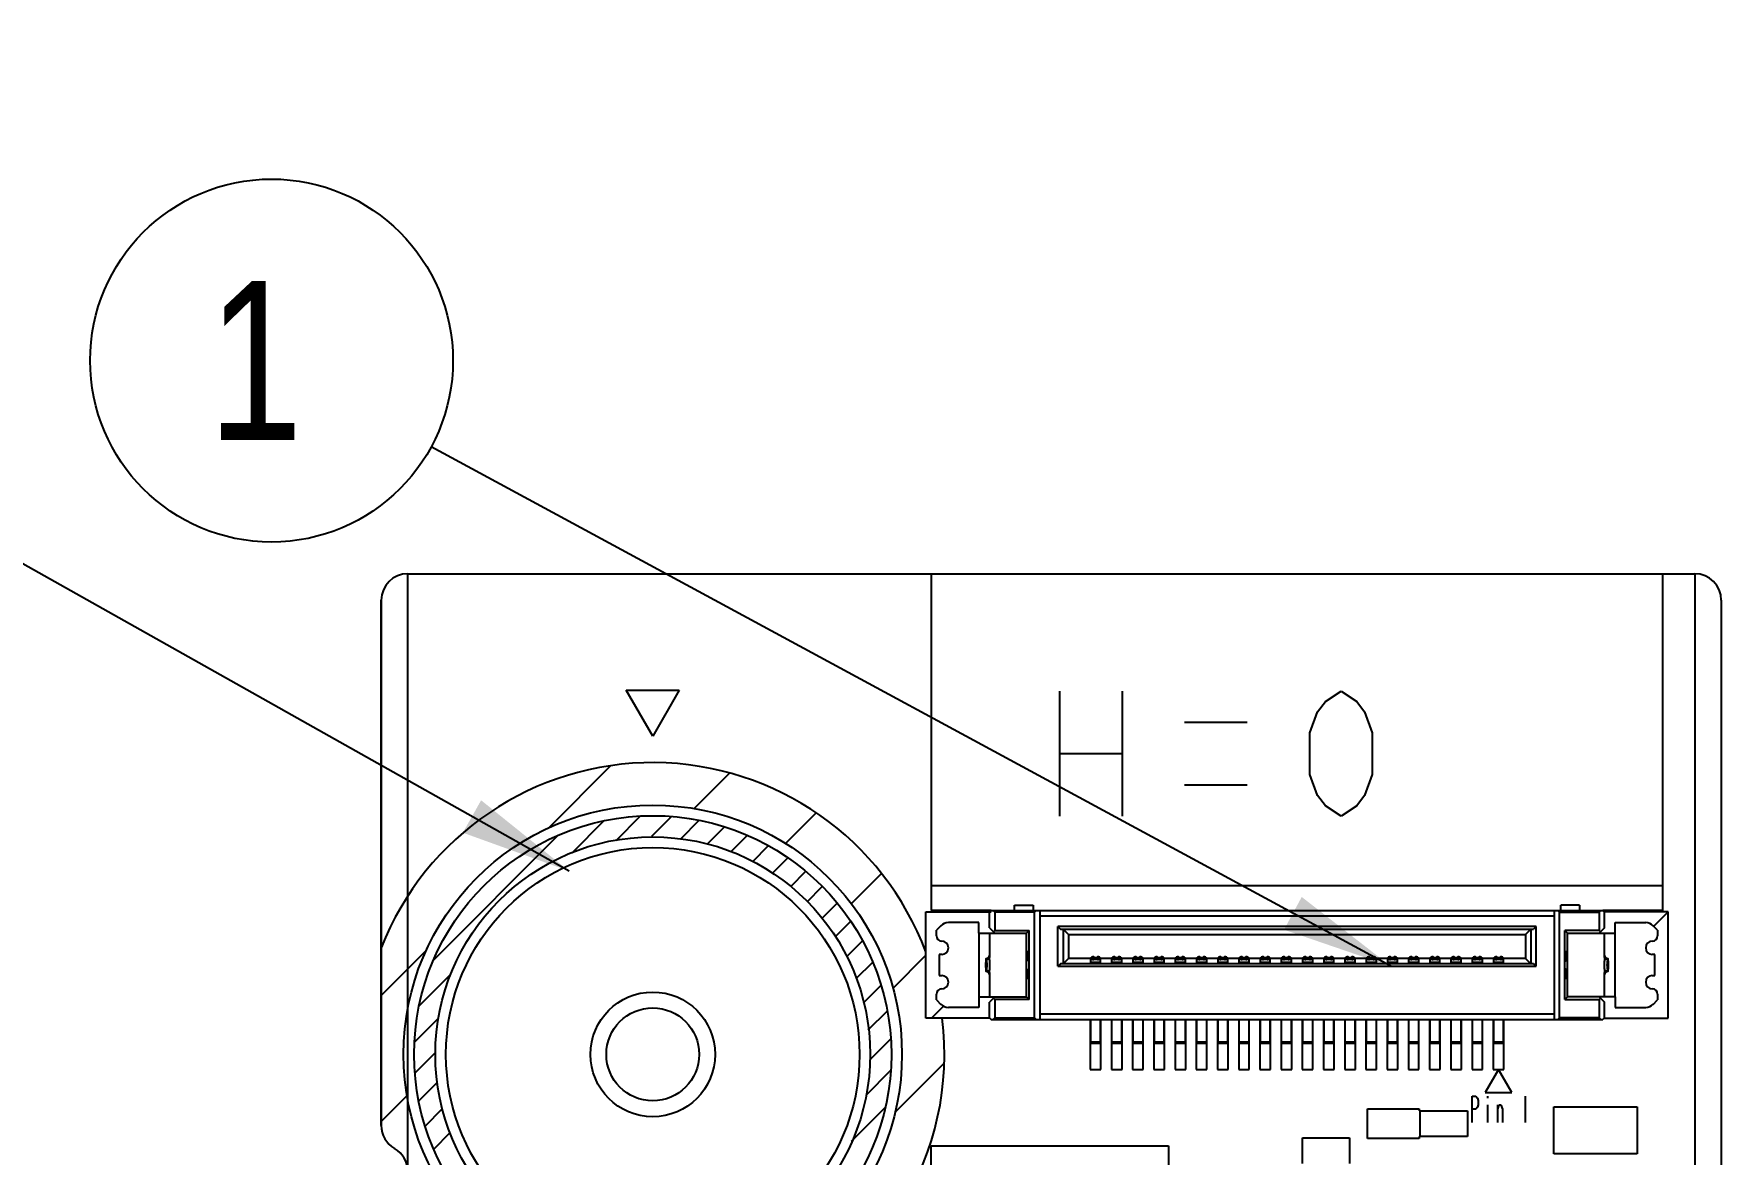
# Model space of a CAD drawing. Header units: millimetres. Extents: x 0 to 841, y 0 to 594.
# Drawn here: x 289.22 to 321.05, y 454.76 to 475.88 of the extents above; entities that cross this region are included whole.
import ezdxf

# ---------------------------------------------------------------- set-up
doc = ezdxf.new("R2010")
doc.units = ezdxf.units.MM
doc.header["$LTSCALE"] = 46.255
doc.layers.get('0').update_dxf_attribs({"linetype": 'CONTINUOUS'})
doc.layers.add('ASSEM_MEM', color=7, linetype='CONTINUOUS')
doc.layers.add('DETAIL', color=7, linetype='CONTINUOUS')
doc.styles.get("Standard").update_dxf_attribs({"font": 'txt', "width": 0.8})
doc.dimstyles.get("Standard").update_dxf_attribs({"dimtxt": 3, "dimasz": 2.1, "dimexe": 2, "dimexo": 1, "dimtad": 1, "dimzin": 0, "dimdsep": 46, "dimtxsty": 'STANDARD', "dimblk": '_FILLED', "dimblk1": '_FILLED', "dimblk2": '_FILLED', "dimcen": 0.09, "dimazin": 0, "dimtol": 1, "dimtp": 0.01, "dimtm": 0.01, "dimtfac": 1, "dimtofl": 0, "dimtmove": 0, "dimatfit": 3, "dimldrblk": '_FILLED', "dimfxl": 1, "dimtolj": 1, "dimtzin": 0, "dimarcsym": 0})

# ---------------------------------------------------------------- blocks, each defined once
blk = doc.blocks.new('_FILLED')
at = {"color": 0, "linetype": 'BYBLOCK'}
blk.add_solid([(0, 0), (-1, 0.167), (-1, -0.167)], dxfattribs=at)
blk = doc.blocks.new('BALLOON_BL22', base_point=(293.708, 469.721))
at = {"layer": 'DETAIL', "color": 2, "linetype": 'CONTINUOUS'}
blk.add_circle((293.708, 469.721), 3.421, dxfattribs=at)
at = {"layer": 'DETAIL', "color": 2, "linetype": 'CONTINUOUS', "insert": (292.508, 471.221), "char_height": 3, "width": 2.4, "attachment_point": 1, "line_spacing_factor": 0.9}
blk.add_mtext('1', dxfattribs=at)

msp = doc.modelspace()

# ---------------------------------------------------------------- linework, layer by layer
at = {"layer": 'ASSEM_MEM', "color": 4, "linetype": 'CONTINUOUS'}
for p, q in [((296.277, 453.658), (296.277, 465.702)), ((306.147, 465.702), (306.147, 459.352)), ((306.147, 465.702), (319.947, 465.702)), ((319.947, 459.352), (319.947, 465.702)), ((320.547, 465.702), (320.547, 452.802)), ((295.777, 465.202), (295.777, 455.302)), ((321.047, 465.202), (321.047, 430.495)), ((300.897, 462.642), (300.397, 463.508)), ((300.397, 463.508), (301.397, 463.508)), ((301.397, 463.508), (300.897, 462.642)), ((306.147, 459.827), (319.947, 459.827)), ((306.047, 457.327), (306.047, 459.327)), ((306.047, 459.327), (307.277, 459.327)), ((307.277, 459.352), (306.147, 459.352)), ((319.947, 459.352), (318.817, 459.352)), ((320.047, 459.327), (318.842, 459.327)), ((320.047, 457.327), (320.047, 459.327)), ((307.252, 457.327), (306.047, 457.327)), ((318.842, 457.327), (320.047, 457.327)), ((309.147, 457.302), (309.147, 456.357)), ((309.347, 456.357), (309.347, 457.302)), ((309.547, 457.302), (309.547, 456.357)), ((309.747, 456.357), (309.747, 457.302)), ((309.947, 457.302), (309.947, 456.357)), ((310.147, 456.357), (310.147, 457.302)), ((310.347, 457.302), (310.347, 456.357)), ((310.547, 456.357), (310.547, 457.302)), ((310.747, 457.302), (310.747, 456.357)), ((310.947, 456.357), (310.947, 457.302)), ((311.147, 457.302), (311.147, 456.357)), ((311.347, 456.357), (311.347, 457.302)), ((311.547, 457.302), (311.547, 456.357)), ((311.747, 456.357), (311.747, 457.302)), ((311.947, 457.302), (311.947, 456.357)), ((312.147, 456.357), (312.147, 457.302)), ((312.347, 457.302), (312.347, 456.357)), ((312.547, 456.357), (312.547, 457.302)), ((312.747, 457.302), (312.747, 456.357)), ((312.947, 456.357), (312.947, 457.302)), ((313.147, 457.302), (313.147, 456.357)), ((313.347, 456.357), (313.347, 457.302)), ((313.547, 457.302), (313.547, 456.357)), ((313.747, 456.357), (313.747, 457.302)), ((313.947, 457.302), (313.947, 456.357)), ((314.147, 456.357), (314.147, 457.302)), ((314.347, 457.302), (314.347, 456.357)), ((314.547, 456.357), (314.547, 457.302)), ((314.747, 457.302), (314.747, 456.357)), ((314.947, 456.357), (314.947, 457.302)), ((315.147, 457.302), (315.147, 456.357)), ((315.347, 456.357), (315.347, 457.302)), ((315.547, 457.302), (315.547, 456.357)), ((315.747, 456.357), (315.747, 457.302)), ((315.947, 457.302), (315.947, 456.357)), ((316.147, 456.357), (316.147, 457.302)), ((316.347, 457.302), (316.347, 456.357)), ((316.547, 456.357), (316.547, 457.302)), ((316.747, 457.302), (316.747, 456.357)), ((316.947, 456.357), (316.947, 457.302)), ((309.147, 456.357), (309.347, 456.357)), ((309.547, 456.357), (309.747, 456.357)), ((309.947, 456.357), (310.147, 456.357)), ((310.347, 456.357), (310.547, 456.357)), ((310.747, 456.357), (310.947, 456.357)), ((311.147, 456.357), (311.347, 456.357)), ((311.547, 456.357), (311.747, 456.357)), ((311.947, 456.357), (312.147, 456.357)), ((312.347, 456.357), (312.547, 456.357)), ((312.747, 456.357), (312.947, 456.357)), ((313.147, 456.357), (313.347, 456.357)), ((313.547, 456.357), (313.747, 456.357)), ((313.947, 456.357), (314.147, 456.357)), ((314.347, 456.357), (314.547, 456.357)), ((314.747, 456.357), (314.947, 456.357)), ((315.147, 456.357), (315.347, 456.357)), ((315.547, 456.357), (315.747, 456.357)), ((315.947, 456.357), (316.147, 456.357)), ((316.347, 456.357), (316.547, 456.357)), ((316.847, 456.357), (316.597, 455.924)), ((316.747, 456.357), (316.947, 456.357)), ((317.097, 455.924), (316.847, 456.357)), ((316.597, 455.924), (317.097, 455.924))]:
    msp.add_line(p, q, dxfattribs=at)
at = {"layer": 'ASSEM_MEM', "color": 7, "linetype": 'CONTINUOUS'}
for p, q in [((296.277, 465.702), (306.147, 465.702)), ((319.947, 465.702), (320.547, 465.702)), ((295.777, 455.301), (295.777, 465.202)), ((321.047, 465.202), (321.047, 453.47)), ((307.277, 459.352), (307.247, 459.322)), ((307.247, 459.027), (307.247, 459.322)), ((307.277, 459.352), (318.817, 459.352)), ((307.347, 459.322), (307.317, 459.352)), ((307.347, 459.322), (307.347, 458.977)), ((308.097, 459.322), (307.347, 459.322)), ((307.722, 459.352), (307.722, 459.452)), ((307.722, 459.452), (308.072, 459.452)), ((308.072, 459.452), (308.072, 459.352)), ((308.127, 459.352), (308.097, 459.322)), ((308.097, 457.332), (308.097, 459.322)), ((308.197, 459.352), (308.197, 457.302)), ((308.197, 459.252), (317.897, 459.252)), ((317.897, 459.352), (317.897, 457.302)), ((317.967, 459.352), (317.997, 459.322)), ((317.997, 457.332), (317.997, 459.322)), ((317.997, 459.322), (318.747, 459.322)), ((318.022, 459.352), (318.022, 459.452)), ((318.372, 459.452), (318.022, 459.452)), ((318.372, 459.452), (318.372, 459.352)), ((318.747, 459.322), (318.777, 459.352)), ((318.747, 459.322), (318.747, 458.977)), ((318.817, 459.352), (318.847, 459.322)), ((318.847, 459.027), (318.847, 459.322)), ((306.331, 459.068), (306.247, 458.985)), ((306.247, 458.877), (306.247, 458.985)), ((307.047, 459.127), (306.472, 459.127)), ((307.047, 458.927), (307.047, 459.127)), ((307.047, 458.927), (307.947, 458.927)), ((307.247, 459.027), (307.347, 458.927)), ((307.247, 458.927), (307.247, 458.482)), ((307.347, 458.977), (307.322, 458.952)), ((307.347, 458.977), (307.997, 458.977)), ((307.997, 458.977), (307.947, 458.927)), ((307.947, 457.727), (307.947, 458.927)), ((307.997, 457.677), (307.997, 458.977)), ((308.537, 458.302), (308.537, 459.052)), ((308.537, 459.052), (308.587, 459.002)), ((317.557, 459.052), (308.537, 459.052)), ((308.587, 459.002), (317.507, 459.002)), ((308.637, 459.002), (308.637, 458.352)), ((308.737, 458.902), (308.637, 459.002)), ((308.737, 458.902), (308.737, 458.452)), ((308.737, 458.902), (317.357, 458.902)), ((317.357, 458.902), (317.457, 459.002)), ((317.357, 458.902), (317.357, 458.452)), ((317.457, 459.002), (317.457, 458.352)), ((317.557, 459.052), (317.507, 459.002)), ((317.557, 458.302), (317.557, 459.052)), ((318.097, 457.677), (318.097, 458.977)), ((318.097, 458.977), (318.147, 458.927)), ((318.747, 458.977), (318.097, 458.977)), ((318.147, 457.727), (318.147, 458.927)), ((318.147, 458.927), (319.047, 458.927)), ((318.847, 459.027), (318.747, 458.927)), ((318.747, 458.977), (318.772, 458.952)), ((318.847, 458.482), (318.847, 458.927)), ((319.047, 458.927), (319.047, 459.127)), ((319.047, 459.127), (319.622, 459.127)), ((319.847, 458.985), (319.764, 459.068)), ((319.847, 458.985), (319.847, 458.877)), ((306.297, 458.527), (306.297, 458.127)), ((306.347, 458.527), (306.297, 458.527)), ((307.187, 458.202), (307.187, 458.452)), ((307.997, 458.577), (307.947, 458.577)), ((307.957, 458.421), (307.957, 458.577)), ((308.587, 458.352), (308.537, 458.302)), ((308.537, 458.302), (317.557, 458.302)), ((317.507, 458.352), (308.587, 458.352)), ((308.737, 458.452), (308.637, 458.352)), ((309.157, 458.452), (308.737, 458.452)), ((309.157, 458.352), (309.157, 458.462)), ((309.193, 458.429), (309.157, 458.429)), ((309.193, 458.429), (309.193, 458.482)), ((309.212, 458.482), (309.193, 458.482)), ((309.212, 458.482), (309.212, 458.429)), ((309.232, 458.462), (309.212, 458.482)), ((309.282, 458.429), (309.212, 458.429)), ((309.232, 458.429), (309.232, 458.462)), ((309.262, 458.462), (309.232, 458.462)), ((309.282, 458.482), (309.262, 458.462)), ((309.262, 458.462), (309.262, 458.429)), ((309.282, 458.429), (309.282, 458.482)), ((309.301, 458.482), (309.282, 458.482)), ((309.301, 458.482), (309.301, 458.429)), ((309.337, 458.429), (309.301, 458.429)), ((309.337, 458.462), (309.337, 458.352)), ((309.557, 458.452), (309.337, 458.452)), ((309.557, 458.352), (309.557, 458.462)), ((309.593, 458.429), (309.557, 458.429)), ((309.593, 458.429), (309.593, 458.482)), ((309.612, 458.482), (309.593, 458.482)), ((309.612, 458.482), (309.612, 458.429)), ((309.632, 458.462), (309.612, 458.482)), ((309.682, 458.429), (309.612, 458.429)), ((309.632, 458.429), (309.632, 458.462)), ((309.662, 458.462), (309.632, 458.462)), ((309.682, 458.482), (309.662, 458.462)), ((309.662, 458.462), (309.662, 458.429)), ((309.682, 458.429), (309.682, 458.482)), ((309.701, 458.482), (309.682, 458.482)), ((309.701, 458.482), (309.701, 458.429)), ((309.737, 458.429), (309.701, 458.429)), ((309.737, 458.462), (309.737, 458.352)), ((309.957, 458.452), (309.737, 458.452)), ((309.957, 458.352), (309.957, 458.462)), ((309.993, 458.429), (309.957, 458.429)), ((309.993, 458.429), (309.993, 458.482)), ((310.012, 458.482), (309.993, 458.482)), ((310.012, 458.482), (310.012, 458.429)), ((310.032, 458.462), (310.012, 458.482)), ((310.082, 458.429), (310.012, 458.429)), ((310.032, 458.429), (310.032, 458.462)), ((310.062, 458.462), (310.032, 458.462)), ((310.082, 458.482), (310.062, 458.462)), ((310.062, 458.462), (310.062, 458.429)), ((310.082, 458.429), (310.082, 458.482)), ((310.101, 458.482), (310.082, 458.482)), ((310.101, 458.482), (310.101, 458.429)), ((310.137, 458.429), (310.101, 458.429)), ((310.137, 458.462), (310.137, 458.352)), ((310.357, 458.452), (310.137, 458.452)), ((310.357, 458.352), (310.357, 458.462)), ((310.393, 458.429), (310.357, 458.429)), ((310.393, 458.429), (310.393, 458.482)), ((310.412, 458.482), (310.393, 458.482)), ((310.412, 458.482), (310.412, 458.429)), ((310.432, 458.462), (310.412, 458.482)), ((310.482, 458.429), (310.412, 458.429)), ((310.432, 458.429), (310.432, 458.462)), ((310.462, 458.462), (310.432, 458.462)), ((310.482, 458.482), (310.462, 458.462)), ((310.462, 458.462), (310.462, 458.429)), ((310.482, 458.429), (310.482, 458.482)), ((310.501, 458.482), (310.482, 458.482)), ((310.501, 458.482), (310.501, 458.429)), ((310.537, 458.429), (310.501, 458.429)), ((310.537, 458.462), (310.537, 458.352)), ((310.757, 458.452), (310.537, 458.452)), ((310.757, 458.352), (310.757, 458.462)), ((310.793, 458.429), (310.757, 458.429)), ((310.793, 458.429), (310.793, 458.482)), ((310.812, 458.482), (310.793, 458.482)), ((310.812, 458.482), (310.812, 458.429)), ((310.832, 458.462), (310.812, 458.482)), ((310.882, 458.429), (310.812, 458.429)), ((310.832, 458.429), (310.832, 458.462)), ((310.862, 458.462), (310.832, 458.462)), ((310.882, 458.482), (310.862, 458.462)), ((310.862, 458.462), (310.862, 458.429)), ((310.882, 458.429), (310.882, 458.482)), ((310.901, 458.482), (310.882, 458.482)), ((310.901, 458.482), (310.901, 458.429)), ((310.937, 458.429), (310.901, 458.429)), ((310.937, 458.462), (310.937, 458.352)), ((311.157, 458.452), (310.937, 458.452)), ((311.157, 458.352), (311.157, 458.462)), ((311.193, 458.429), (311.157, 458.429)), ((311.193, 458.429), (311.193, 458.482)), ((311.212, 458.482), (311.193, 458.482)), ((311.212, 458.482), (311.212, 458.429)), ((311.232, 458.462), (311.212, 458.482)), ((311.282, 458.429), (311.212, 458.429)), ((311.232, 458.429), (311.232, 458.462)), ((311.262, 458.462), (311.232, 458.462)), ((311.282, 458.482), (311.262, 458.462)), ((311.262, 458.462), (311.262, 458.429)), ((311.282, 458.429), (311.282, 458.482)), ((311.301, 458.482), (311.282, 458.482)), ((311.301, 458.482), (311.301, 458.429)), ((311.337, 458.429), (311.301, 458.429)), ((311.337, 458.462), (311.337, 458.352)), ((311.557, 458.452), (311.337, 458.452)), ((311.557, 458.352), (311.557, 458.462)), ((311.593, 458.429), (311.557, 458.429)), ((311.593, 458.429), (311.593, 458.482)), ((311.612, 458.482), (311.593, 458.482)), ((311.612, 458.482), (311.612, 458.429)), ((311.632, 458.462), (311.612, 458.482)), ((311.682, 458.429), (311.612, 458.429)), ((311.632, 458.429), (311.632, 458.462)), ((311.662, 458.462), (311.632, 458.462)), ((311.682, 458.482), (311.662, 458.462)), ((311.662, 458.462), (311.662, 458.429)), ((311.682, 458.429), (311.682, 458.482)), ((311.701, 458.482), (311.682, 458.482)), ((311.701, 458.482), (311.701, 458.429)), ((311.737, 458.429), (311.701, 458.429)), ((311.737, 458.462), (311.737, 458.352)), ((311.957, 458.452), (311.737, 458.452)), ((311.957, 458.352), (311.957, 458.462)), ((311.993, 458.429), (311.957, 458.429)), ((311.993, 458.429), (311.993, 458.482)), ((312.012, 458.482), (311.993, 458.482)), ((312.012, 458.482), (312.012, 458.429)), ((312.032, 458.462), (312.012, 458.482)), ((312.082, 458.429), (312.012, 458.429)), ((312.032, 458.429), (312.032, 458.462)), ((312.062, 458.462), (312.032, 458.462)), ((312.082, 458.482), (312.062, 458.462)), ((312.062, 458.462), (312.062, 458.429)), ((312.082, 458.429), (312.082, 458.482)), ((312.101, 458.482), (312.082, 458.482)), ((312.101, 458.482), (312.101, 458.429)), ((312.137, 458.429), (312.101, 458.429)), ((312.137, 458.462), (312.137, 458.352)), ((312.357, 458.452), (312.137, 458.452)), ((312.357, 458.352), (312.357, 458.462)), ((312.393, 458.429), (312.357, 458.429)), ((312.393, 458.429), (312.393, 458.482)), ((312.412, 458.482), (312.393, 458.482)), ((312.412, 458.482), (312.412, 458.429)), ((312.432, 458.462), (312.412, 458.482)), ((312.482, 458.429), (312.412, 458.429)), ((312.432, 458.429), (312.432, 458.462)), ((312.462, 458.462), (312.432, 458.462)), ((312.482, 458.482), (312.462, 458.462)), ((312.462, 458.462), (312.462, 458.429)), ((312.482, 458.429), (312.482, 458.482)), ((312.501, 458.482), (312.482, 458.482)), ((312.501, 458.482), (312.501, 458.429)), ((312.537, 458.429), (312.501, 458.429)), ((312.537, 458.462), (312.537, 458.352)), ((312.757, 458.452), (312.537, 458.452)), ((312.757, 458.352), (312.757, 458.462)), ((312.793, 458.429), (312.757, 458.429)), ((312.793, 458.429), (312.793, 458.482)), ((312.812, 458.482), (312.793, 458.482)), ((312.812, 458.482), (312.812, 458.429)), ((312.832, 458.462), (312.812, 458.482)), ((312.882, 458.429), (312.812, 458.429)), ((312.832, 458.429), (312.832, 458.462)), ((312.862, 458.462), (312.832, 458.462)), ((312.882, 458.482), (312.862, 458.462)), ((312.862, 458.462), (312.862, 458.429)), ((312.882, 458.429), (312.882, 458.482)), ((312.901, 458.482), (312.882, 458.482)), ((312.901, 458.482), (312.901, 458.429)), ((312.937, 458.429), (312.901, 458.429)), ((312.937, 458.462), (312.937, 458.352)), ((313.157, 458.452), (312.937, 458.452)), ((313.157, 458.352), (313.157, 458.462)), ((313.193, 458.429), (313.157, 458.429)), ((313.193, 458.429), (313.193, 458.482)), ((313.212, 458.482), (313.193, 458.482)), ((313.212, 458.482), (313.212, 458.429)), ((313.232, 458.462), (313.212, 458.482)), ((313.282, 458.429), (313.212, 458.429)), ((313.232, 458.429), (313.232, 458.462)), ((313.262, 458.462), (313.232, 458.462)), ((313.282, 458.482), (313.262, 458.462)), ((313.262, 458.462), (313.262, 458.429)), ((313.282, 458.429), (313.282, 458.482)), ((313.301, 458.482), (313.282, 458.482)), ((313.301, 458.482), (313.301, 458.429)), ((313.337, 458.429), (313.301, 458.429)), ((313.337, 458.462), (313.337, 458.352)), ((313.557, 458.452), (313.337, 458.452)), ((313.557, 458.352), (313.557, 458.462)), ((313.593, 458.429), (313.557, 458.429)), ((313.593, 458.429), (313.593, 458.482)), ((313.612, 458.482), (313.593, 458.482)), ((313.612, 458.482), (313.612, 458.429)), ((313.632, 458.462), (313.612, 458.482)), ((313.682, 458.429), (313.612, 458.429)), ((313.632, 458.429), (313.632, 458.462)), ((313.662, 458.462), (313.632, 458.462)), ((313.682, 458.482), (313.662, 458.462)), ((313.662, 458.462), (313.662, 458.429)), ((313.682, 458.429), (313.682, 458.482)), ((313.701, 458.482), (313.682, 458.482)), ((313.701, 458.482), (313.701, 458.429)), ((313.737, 458.429), (313.701, 458.429)), ((313.737, 458.462), (313.737, 458.352)), ((313.957, 458.452), (313.737, 458.452)), ((313.957, 458.352), (313.957, 458.462)), ((313.993, 458.429), (313.957, 458.429)), ((313.993, 458.429), (313.993, 458.482)), ((314.012, 458.482), (313.993, 458.482)), ((314.012, 458.482), (314.012, 458.429)), ((314.032, 458.462), (314.012, 458.482)), ((314.082, 458.429), (314.012, 458.429)), ((314.032, 458.429), (314.032, 458.462)), ((314.062, 458.462), (314.032, 458.462)), ((314.082, 458.482), (314.062, 458.462)), ((314.062, 458.462), (314.062, 458.429)), ((314.082, 458.429), (314.082, 458.482)), ((314.101, 458.482), (314.082, 458.482)), ((314.101, 458.482), (314.101, 458.429)), ((314.137, 458.429), (314.101, 458.429)), ((314.137, 458.462), (314.137, 458.352)), ((314.357, 458.452), (314.137, 458.452)), ((314.357, 458.352), (314.357, 458.462)), ((314.393, 458.429), (314.357, 458.429)), ((314.393, 458.429), (314.393, 458.482)), ((314.412, 458.482), (314.393, 458.482)), ((314.412, 458.482), (314.412, 458.429)), ((314.432, 458.462), (314.412, 458.482)), ((314.482, 458.429), (314.412, 458.429)), ((314.432, 458.429), (314.432, 458.462)), ((314.462, 458.462), (314.432, 458.462)), ((314.482, 458.482), (314.462, 458.462)), ((314.462, 458.462), (314.462, 458.429)), ((314.482, 458.429), (314.482, 458.482)), ((314.501, 458.482), (314.482, 458.482)), ((314.501, 458.482), (314.501, 458.429)), ((314.537, 458.429), (314.501, 458.429)), ((314.537, 458.462), (314.537, 458.352)), ((314.757, 458.452), (314.537, 458.452)), ((314.757, 458.352), (314.757, 458.462)), ((314.793, 458.429), (314.757, 458.429)), ((314.793, 458.429), (314.793, 458.482)), ((314.812, 458.482), (314.793, 458.482)), ((314.812, 458.482), (314.812, 458.429)), ((314.832, 458.462), (314.812, 458.482)), ((314.882, 458.429), (314.812, 458.429)), ((314.832, 458.429), (314.832, 458.462)), ((314.862, 458.462), (314.832, 458.462)), ((314.882, 458.482), (314.862, 458.462)), ((314.862, 458.462), (314.862, 458.429)), ((314.882, 458.429), (314.882, 458.482)), ((314.901, 458.482), (314.882, 458.482)), ((314.901, 458.482), (314.901, 458.429)), ((314.937, 458.429), (314.901, 458.429)), ((314.937, 458.462), (314.937, 458.352)), ((315.157, 458.452), (314.937, 458.452)), ((315.157, 458.352), (315.157, 458.462)), ((315.193, 458.429), (315.157, 458.429)), ((315.193, 458.429), (315.193, 458.482)), ((315.212, 458.482), (315.193, 458.482)), ((315.212, 458.482), (315.212, 458.429)), ((315.232, 458.462), (315.212, 458.482)), ((315.282, 458.429), (315.212, 458.429)), ((315.232, 458.429), (315.232, 458.462)), ((315.262, 458.462), (315.232, 458.462)), ((315.282, 458.482), (315.262, 458.462)), ((315.262, 458.462), (315.262, 458.429)), ((315.282, 458.429), (315.282, 458.482)), ((315.301, 458.482), (315.282, 458.482)), ((315.301, 458.482), (315.301, 458.429)), ((315.337, 458.429), (315.301, 458.429)), ((315.337, 458.462), (315.337, 458.352)), ((315.557, 458.452), (315.337, 458.452)), ((315.557, 458.352), (315.557, 458.462)), ((315.593, 458.429), (315.557, 458.429)), ((315.593, 458.429), (315.593, 458.482)), ((315.612, 458.482), (315.593, 458.482)), ((315.612, 458.482), (315.612, 458.429)), ((315.632, 458.462), (315.612, 458.482)), ((315.682, 458.429), (315.612, 458.429)), ((315.632, 458.429), (315.632, 458.462)), ((315.662, 458.462), (315.632, 458.462)), ((315.682, 458.482), (315.662, 458.462)), ((315.662, 458.462), (315.662, 458.429)), ((315.682, 458.429), (315.682, 458.482)), ((315.701, 458.482), (315.682, 458.482)), ((315.701, 458.482), (315.701, 458.429)), ((315.737, 458.429), (315.701, 458.429)), ((315.737, 458.462), (315.737, 458.352)), ((315.957, 458.452), (315.737, 458.452)), ((315.957, 458.352), (315.957, 458.462)), ((315.993, 458.429), (315.957, 458.429)), ((315.993, 458.429), (315.993, 458.482)), ((316.012, 458.482), (315.993, 458.482)), ((316.012, 458.482), (316.012, 458.429)), ((316.032, 458.462), (316.012, 458.482)), ((316.082, 458.429), (316.012, 458.429)), ((316.032, 458.429), (316.032, 458.462)), ((316.062, 458.462), (316.032, 458.462)), ((316.082, 458.482), (316.062, 458.462)), ((316.062, 458.462), (316.062, 458.429)), ((316.082, 458.429), (316.082, 458.482)), ((316.101, 458.482), (316.082, 458.482)), ((316.101, 458.482), (316.101, 458.429)), ((316.137, 458.429), (316.101, 458.429)), ((316.137, 458.462), (316.137, 458.352)), ((316.357, 458.452), (316.137, 458.452)), ((316.357, 458.352), (316.357, 458.462)), ((316.393, 458.429), (316.357, 458.429)), ((316.393, 458.429), (316.393, 458.482)), ((316.412, 458.482), (316.393, 458.482)), ((316.412, 458.482), (316.412, 458.429)), ((316.432, 458.462), (316.412, 458.482)), ((316.482, 458.429), (316.412, 458.429)), ((316.432, 458.429), (316.432, 458.462)), ((316.462, 458.462), (316.432, 458.462)), ((316.482, 458.482), (316.462, 458.462)), ((316.462, 458.462), (316.462, 458.429)), ((316.482, 458.429), (316.482, 458.482)), ((316.501, 458.482), (316.482, 458.482)), ((316.501, 458.482), (316.501, 458.429)), ((316.537, 458.429), (316.501, 458.429)), ((316.537, 458.462), (316.537, 458.352)), ((316.757, 458.452), (316.537, 458.452)), ((316.757, 458.352), (316.757, 458.462)), ((316.793, 458.429), (316.757, 458.429)), ((316.793, 458.429), (316.793, 458.482)), ((316.812, 458.482), (316.793, 458.482)), ((316.812, 458.482), (316.812, 458.429)), ((316.832, 458.462), (316.812, 458.482)), ((316.882, 458.429), (316.812, 458.429)), ((316.832, 458.429), (316.832, 458.462)), ((316.862, 458.462), (316.832, 458.462)), ((316.882, 458.482), (316.862, 458.462)), ((316.862, 458.462), (316.862, 458.429)), ((316.882, 458.429), (316.882, 458.482)), ((316.901, 458.482), (316.882, 458.482)), ((316.901, 458.482), (316.901, 458.429)), ((316.937, 458.429), (316.901, 458.429)), ((316.937, 458.462), (316.937, 458.352)), ((317.357, 458.452), (316.937, 458.452)), ((317.357, 458.452), (317.457, 458.352)), ((317.507, 458.352), (317.557, 458.302)), ((318.147, 458.577), (318.097, 458.577)), ((318.137, 458.421), (318.137, 458.577)), ((318.907, 458.452), (318.907, 458.202)), ((319.797, 458.527), (319.747, 458.527)), ((319.797, 458.127), (319.797, 458.527)), ((306.297, 458.127), (306.347, 458.127)), ((307.247, 458.171), (307.247, 457.727)), ((307.947, 458.077), (307.997, 458.077)), ((307.957, 458.077), (307.957, 458.232)), ((318.097, 458.077), (318.147, 458.077)), ((318.137, 458.077), (318.137, 458.232)), ((318.847, 457.727), (318.847, 458.171)), ((319.747, 458.127), (319.797, 458.127)), ((306.247, 457.669), (306.247, 457.777)), ((306.247, 457.669), (306.331, 457.585)), ((307.047, 457.727), (307.047, 457.527)), ((307.047, 457.727), (307.947, 457.727)), ((307.347, 457.727), (307.247, 457.627)), ((307.247, 457.332), (307.247, 457.627)), ((307.322, 457.702), (307.347, 457.677)), ((307.347, 457.677), (307.347, 457.332)), ((307.997, 457.677), (307.347, 457.677)), ((307.997, 457.677), (307.947, 457.727)), ((318.097, 457.677), (318.147, 457.727)), ((318.097, 457.677), (318.747, 457.677)), ((319.047, 457.727), (318.147, 457.727)), ((318.747, 457.727), (318.847, 457.627)), ((318.772, 457.702), (318.747, 457.677)), ((318.747, 457.677), (318.747, 457.332)), ((318.847, 457.332), (318.847, 457.627)), ((319.047, 457.727), (319.047, 457.527)), ((319.764, 457.585), (319.847, 457.669)), ((319.847, 457.777), (319.847, 457.669)), ((307.047, 457.527), (306.472, 457.527)), ((307.247, 457.332), (307.277, 457.302)), ((307.317, 457.302), (307.347, 457.332)), ((307.347, 457.332), (308.097, 457.332)), ((308.097, 457.332), (308.127, 457.302)), ((317.897, 457.402), (308.197, 457.402)), ((317.997, 457.332), (317.967, 457.302)), ((318.747, 457.332), (317.997, 457.332)), ((318.777, 457.302), (318.747, 457.332)), ((318.847, 457.332), (318.817, 457.302)), ((319.047, 457.527), (319.622, 457.527)), ((307.277, 457.302), (318.817, 457.302)), ((309.157, 456.852), (309.157, 457.302)), ((309.337, 457.302), (309.337, 456.852)), ((309.557, 456.852), (309.557, 457.302)), ((309.737, 457.302), (309.737, 456.852)), ((309.957, 456.852), (309.957, 457.302)), ((310.137, 457.302), (310.137, 456.852)), ((310.357, 456.852), (310.357, 457.302)), ((310.537, 457.302), (310.537, 456.852)), ((310.757, 456.852), (310.757, 457.302)), ((310.937, 457.302), (310.937, 456.852)), ((311.157, 456.852), (311.157, 457.302)), ((311.337, 457.302), (311.337, 456.852)), ((311.557, 456.852), (311.557, 457.302)), ((311.737, 457.302), (311.737, 456.852)), ((311.957, 456.852), (311.957, 457.302)), ((312.137, 457.302), (312.137, 456.852)), ((312.357, 456.852), (312.357, 457.302)), ((312.537, 457.302), (312.537, 456.852)), ((312.757, 456.852), (312.757, 457.302)), ((312.937, 457.302), (312.937, 456.852)), ((313.157, 456.852), (313.157, 457.302)), ((313.337, 457.302), (313.337, 456.852)), ((313.557, 456.852), (313.557, 457.302)), ((313.737, 457.302), (313.737, 456.852)), ((313.957, 456.852), (313.957, 457.302)), ((314.137, 457.302), (314.137, 456.852)), ((314.357, 456.852), (314.357, 457.302)), ((314.537, 457.302), (314.537, 456.852)), ((314.757, 456.852), (314.757, 457.302)), ((314.937, 457.302), (314.937, 456.852)), ((315.157, 456.852), (315.157, 457.302)), ((315.337, 457.302), (315.337, 456.852)), ((315.557, 456.852), (315.557, 457.302)), ((315.737, 457.302), (315.737, 456.852)), ((315.957, 456.852), (315.957, 457.302)), ((316.137, 457.302), (316.137, 456.852)), ((316.357, 456.852), (316.357, 457.302)), ((316.537, 457.302), (316.537, 456.852)), ((316.757, 456.852), (316.757, 457.302)), ((316.937, 457.302), (316.937, 456.852)), ((309.337, 456.872), (309.157, 456.872)), ((309.157, 456.852), (309.337, 456.852)), ((309.737, 456.872), (309.557, 456.872)), ((309.557, 456.852), (309.737, 456.852)), ((310.137, 456.872), (309.957, 456.872)), ((309.957, 456.852), (310.137, 456.852)), ((310.537, 456.872), (310.357, 456.872)), ((310.357, 456.852), (310.537, 456.852)), ((310.937, 456.872), (310.757, 456.872)), ((310.757, 456.852), (310.937, 456.852)), ((311.337, 456.872), (311.157, 456.872)), ((311.157, 456.852), (311.337, 456.852)), ((311.737, 456.872), (311.557, 456.872)), ((311.557, 456.852), (311.737, 456.852)), ((312.137, 456.872), (311.957, 456.872)), ((311.957, 456.852), (312.137, 456.852)), ((312.537, 456.872), (312.357, 456.872)), ((312.357, 456.852), (312.537, 456.852)), ((312.937, 456.872), (312.757, 456.872)), ((312.757, 456.852), (312.937, 456.852)), ((313.337, 456.872), (313.157, 456.872)), ((313.157, 456.852), (313.337, 456.852)), ((313.737, 456.872), (313.557, 456.872)), ((313.557, 456.852), (313.737, 456.852)), ((314.137, 456.872), (313.957, 456.872)), ((313.957, 456.852), (314.137, 456.852)), ((314.537, 456.872), (314.357, 456.872)), ((314.357, 456.852), (314.537, 456.852)), ((314.937, 456.872), (314.757, 456.872)), ((314.757, 456.852), (314.937, 456.852)), ((315.337, 456.872), (315.157, 456.872)), ((315.157, 456.852), (315.337, 456.852)), ((315.737, 456.872), (315.557, 456.872)), ((315.557, 456.852), (315.737, 456.852)), ((316.137, 456.872), (315.957, 456.872)), ((315.957, 456.852), (316.137, 456.852)), ((316.537, 456.872), (316.357, 456.872)), ((316.357, 456.852), (316.537, 456.852)), ((316.937, 456.872), (316.757, 456.872)), ((316.757, 456.852), (316.937, 456.852)), ((314.375, 455.057), (314.375, 455.616)), ((314.375, 455.616), (315.353, 455.616)), ((315.353, 455.616), (315.353, 455.578)), ((315.372, 455.095), (315.372, 455.578)), ((315.372, 455.578), (316.261, 455.578)), ((316.261, 455.578), (316.261, 455.095)), ((317.887, 454.765), (317.887, 455.654)), ((317.887, 455.654), (319.462, 455.654)), ((319.462, 455.654), (319.462, 454.765)), ((315.353, 455.095), (315.353, 455.057)), ((316.261, 455.095), (315.358, 455.095)), ((306.148, 451.74), (306.148, 454.921)), ((306.148, 454.921), (310.626, 454.921)), ((310.626, 454.921), (310.626, 451.74)), ((313.15, 454.587), (313.15, 455.07)), ((313.15, 455.07), (314.039, 455.07)), ((314.039, 455.07), (314.039, 454.587)), ((315.353, 455.057), (314.375, 455.057)), ((319.462, 454.765), (317.887, 454.765))]:
    msp.add_line(p, q, dxfattribs=at)
at = {"layer": 'ASSEM_MEM', "color": 40, "linetype": 'CONTINUOUS'}
for p, q in [((308.567, 463.492), (308.567, 461.132)), ((309.747, 463.492), (309.747, 461.132)), ((313.582, 463.295), (313.877, 463.492)), ((313.877, 463.492), (314.172, 463.295)), ((313.287, 462.705), (313.435, 463.098)), ((313.435, 463.098), (313.582, 463.295)), ((314.172, 463.295), (314.32, 463.098)), ((314.32, 463.098), (314.467, 462.705)), ((310.927, 462.902), (312.107, 462.902)), ((313.287, 461.918), (313.287, 462.705)), ((314.467, 462.705), (314.467, 461.918)), ((308.567, 462.312), (309.747, 462.312)), ((313.435, 461.525), (313.287, 461.918)), ((314.467, 461.918), (314.32, 461.525)), ((310.927, 461.722), (312.107, 461.722)), ((313.582, 461.328), (313.435, 461.525)), ((314.32, 461.525), (314.172, 461.328)), ((313.877, 461.132), (313.582, 461.328)), ((314.172, 461.328), (313.877, 461.132)), ((316.347, 455.357), (316.347, 455.857)), ((316.347, 455.857), (316.421, 455.857)), ((316.421, 455.857), (316.45, 455.815)), ((316.45, 455.815), (316.465, 455.773)), ((316.465, 455.773), (316.465, 455.69)), ((316.641, 455.857), (316.641, 455.815)), ((317.347, 455.857), (317.347, 455.357)), ((316.421, 455.607), (316.347, 455.607)), ((316.45, 455.648), (316.421, 455.607)), ((316.465, 455.69), (316.45, 455.648)), ((316.641, 455.69), (316.641, 455.357)), ((316.832, 455.607), (316.862, 455.69)), ((316.832, 455.357), (316.832, 455.69)), ((316.862, 455.69), (316.891, 455.69)), ((316.891, 455.69), (316.921, 455.607)), ((316.921, 455.607), (316.921, 455.357))]:
    msp.add_line(p, q, dxfattribs=at)
at = {"layer": 'ASSEM_MEM', "color": 2, "linetype": 'CONTINUOUS'}
for p, q in [((298.936, 460.913), (300.107, 462.085)), ((301.678, 461.276), (302.348, 461.947)), ((300.206, 460.676), (300.666, 461.136)), ((300.882, 460.757), (301.252, 461.128)), ((303.4, 460.62), (303.978, 461.198)), ((299.378, 460.443), (299.983, 461.048)), ((301.425, 460.706), (301.775, 461.055)), ((301.921, 460.607), (302.248, 460.934)), ((296.766, 458.425), (299.114, 460.773)), ((302.369, 460.46), (302.681, 460.773)), ((302.778, 460.274), (303.08, 460.577)), ((303.154, 460.056), (303.447, 460.349)), ((303.5, 459.808), (303.785, 460.093)), ((304.641, 459.483), (305.212, 460.053)), ((303.808, 459.52), (304.095, 459.808)), ((304.086, 459.204), (304.377, 459.495)), ((319.776, 459.056), (320.047, 459.327)), ((304.336, 458.859), (304.631, 459.154)), ((295.777, 457.754), (296.626, 458.603)), ((304.556, 458.485), (304.855, 458.783)), ((304.736, 458.07), (305.047, 458.381)), ((305.428, 457.891), (306.047, 458.51)), ((296.491, 457.556), (297.098, 458.163)), ((304.873, 457.612), (305.205, 457.944)), ((296.403, 456.873), (296.863, 457.333)), ((304.962, 457.107), (305.321, 457.466)), ((306.154, 457.327), (306.371, 457.545)), ((296.411, 456.287), (296.807, 456.682)), ((304.988, 456.538), (305.387, 456.937)), ((305.469, 455.553), (306.395, 456.478)), ((296.484, 455.764), (296.84, 456.121)), ((304.921, 455.876), (305.387, 456.342)), ((295.777, 455.376), (296.262, 455.861)), ((296.605, 455.291), (296.935, 455.621)), ((304.647, 455.008), (305.286, 455.646)), ((296.766, 454.857), (297.077, 455.169))]:
    msp.add_line(p, q, dxfattribs=at)
at = {"layer": 'ASSEM_MEM', "color": 9, "linetype": 'CONTINUOUS'}
for p, q in [((307.047, 458.927), (307.047, 457.727)), ((319.047, 457.727), (319.047, 458.927)), ((309.337, 458.372), (309.157, 458.372)), ((309.193, 458.429), (309.212, 458.429)), ((309.282, 458.429), (309.301, 458.429)), ((309.737, 458.372), (309.557, 458.372)), ((309.593, 458.429), (309.612, 458.429)), ((309.682, 458.429), (309.701, 458.429)), ((310.137, 458.372), (309.957, 458.372)), ((309.993, 458.429), (310.012, 458.429)), ((310.082, 458.429), (310.101, 458.429)), ((310.537, 458.372), (310.357, 458.372)), ((310.393, 458.429), (310.412, 458.429)), ((310.482, 458.429), (310.501, 458.429)), ((310.937, 458.372), (310.757, 458.372)), ((310.793, 458.429), (310.812, 458.429)), ((310.882, 458.429), (310.901, 458.429)), ((311.337, 458.372), (311.157, 458.372)), ((311.193, 458.429), (311.212, 458.429)), ((311.282, 458.429), (311.301, 458.429)), ((311.737, 458.372), (311.557, 458.372)), ((311.593, 458.429), (311.612, 458.429)), ((311.682, 458.429), (311.701, 458.429)), ((312.137, 458.372), (311.957, 458.372)), ((311.993, 458.429), (312.012, 458.429)), ((312.082, 458.429), (312.101, 458.429)), ((312.537, 458.372), (312.357, 458.372)), ((312.393, 458.429), (312.412, 458.429)), ((312.482, 458.429), (312.501, 458.429)), ((312.937, 458.372), (312.757, 458.372)), ((312.793, 458.429), (312.812, 458.429)), ((312.882, 458.429), (312.901, 458.429)), ((313.337, 458.372), (313.157, 458.372)), ((313.193, 458.429), (313.212, 458.429)), ((313.282, 458.429), (313.301, 458.429)), ((313.737, 458.372), (313.557, 458.372)), ((313.593, 458.429), (313.612, 458.429)), ((313.682, 458.429), (313.701, 458.429)), ((314.137, 458.372), (313.957, 458.372)), ((313.993, 458.429), (314.012, 458.429)), ((314.082, 458.429), (314.101, 458.429)), ((314.537, 458.372), (314.357, 458.372)), ((314.393, 458.429), (314.412, 458.429)), ((314.482, 458.429), (314.501, 458.429)), ((314.937, 458.372), (314.757, 458.372)), ((314.793, 458.429), (314.812, 458.429)), ((314.882, 458.429), (314.901, 458.429)), ((315.337, 458.372), (315.157, 458.372)), ((315.193, 458.429), (315.212, 458.429)), ((315.282, 458.429), (315.301, 458.429)), ((315.737, 458.372), (315.557, 458.372)), ((315.593, 458.429), (315.612, 458.429)), ((315.682, 458.429), (315.701, 458.429)), ((316.137, 458.372), (315.957, 458.372)), ((315.993, 458.429), (316.012, 458.429)), ((316.082, 458.429), (316.101, 458.429)), ((316.537, 458.372), (316.357, 458.372)), ((316.393, 458.429), (316.412, 458.429)), ((316.482, 458.429), (316.501, 458.429)), ((316.937, 458.372), (316.757, 458.372)), ((316.793, 458.429), (316.812, 458.429)), ((316.882, 458.429), (316.901, 458.429))]:
    msp.add_line(p, q, dxfattribs=at)
at = {"layer": 'ASSEM_MEM', "color": 4, "linetype": 'CONTINUOUS'}
for radius in [4.7, 4.5]:
    msp.add_circle((300.897, 456.642), radius, dxfattribs=at)
at = {"layer": 'ASSEM_MEM', "color": 7, "linetype": 'CONTINUOUS'}
for radius in [4.1, 3.9, 1.175, 0.875]:
    msp.add_circle((300.897, 456.642), radius, dxfattribs=at)
at = {"layer": 'ASSEM_MEM', "color": 4, "linetype": 'CONTINUOUS'}
for centre, radius, start, end in [((296.277, 465.202), 0.5, 90, 180), ((320.547, 465.202), 0.5, 0, 90), ((300.897, 456.642), 5.5, 20.5504, 158.577), ((300.897, 456.642), 5.5, 212.8599, 7.1545), ((296.277, 455.302), 0.5, 180, 240), ((295.777, 454.436), 0.5, 0, 60)]:
    msp.add_arc(centre, radius, start, end, dxfattribs=at)
at = {"layer": 'ASSEM_MEM', "color": 7, "linetype": 'CONTINUOUS'}
for centre, radius, start, end in [((296.277, 465.202), 0.5, 90.0122, 179.9878), ((306.472, 458.927), 0.2, 90, 135), ((319.622, 458.927), 0.2, 45, 90), ((306.347, 458.877), 0.1, 180, 270), ((306.347, 458.652), 0.125, 270, 90), ((319.747, 458.652), 0.125, 90, 270), ((319.747, 458.877), 0.1, 270, 360), ((307.7, 458.327), 0.528, 166.3145, 193.6855), ((307.187, 458.512), 0.06, 270, 360), ((307.911, 458.327), 0.106, 35.7003, 69.984), ((307.911, 458.327), 0.106, 290.016, 324.2997), ((309.247, 458.342), 0.15, 111.0395, 126.8699), ((309.247, 458.342), 0.15, 53.1301, 68.9605), ((309.647, 458.342), 0.15, 111.0395, 126.8699), ((309.647, 458.342), 0.15, 53.1301, 68.9605), ((310.047, 458.342), 0.15, 111.0395, 126.8699), ((310.047, 458.342), 0.15, 53.1301, 68.9605), ((310.447, 458.342), 0.15, 111.0395, 126.8699), ((310.447, 458.342), 0.15, 53.1301, 68.9605), ((310.847, 458.342), 0.15, 111.0395, 126.8699), ((310.847, 458.342), 0.15, 53.1301, 68.9605), ((311.247, 458.342), 0.15, 111.0395, 126.8699), ((311.247, 458.342), 0.15, 53.1301, 68.9605), ((311.647, 458.342), 0.15, 111.0395, 126.8699), ((311.647, 458.342), 0.15, 53.1301, 68.9605), ((312.047, 458.342), 0.15, 111.0395, 126.8699), ((312.047, 458.342), 0.15, 53.1301, 68.9605), ((312.447, 458.342), 0.15, 111.0395, 126.8699), ((312.447, 458.342), 0.15, 53.1301, 68.9605), ((312.847, 458.342), 0.15, 111.0395, 126.8699), ((312.847, 458.342), 0.15, 53.1301, 68.9605), ((313.247, 458.342), 0.15, 111.0395, 126.8699), ((313.247, 458.342), 0.15, 53.1301, 68.9605), ((313.647, 458.342), 0.15, 111.0395, 126.8699), ((313.647, 458.342), 0.15, 53.1301, 68.9605), ((314.047, 458.342), 0.15, 111.0395, 126.8699), ((314.047, 458.342), 0.15, 53.1301, 68.9605), ((314.447, 458.342), 0.15, 111.0395, 126.8699), ((314.447, 458.342), 0.15, 53.1301, 68.9605), ((314.847, 458.342), 0.15, 111.0395, 126.8699), ((314.847, 458.342), 0.15, 53.1301, 68.9605), ((315.247, 458.342), 0.15, 111.0395, 126.8699), ((315.247, 458.342), 0.15, 53.1301, 68.9605), ((315.647, 458.342), 0.15, 111.0395, 126.8699), ((315.647, 458.342), 0.15, 53.1301, 68.9605), ((316.047, 458.342), 0.15, 111.0395, 126.8699), ((316.047, 458.342), 0.15, 53.1301, 68.9605), ((316.447, 458.342), 0.15, 111.0395, 126.8699), ((316.447, 458.342), 0.15, 53.1301, 68.9605), ((316.847, 458.342), 0.15, 111.0395, 126.8699), ((316.847, 458.342), 0.15, 53.1301, 68.9605), ((318.184, 458.327), 0.106, 110.016, 144.2997), ((318.184, 458.327), 0.106, 215.7003, 249.984), ((318.907, 458.512), 0.06, 180, 270), ((318.394, 458.327), 0.528, 346.3145, 13.6855), ((306.347, 458.002), 0.125, 270, 90), ((307.187, 458.142), 0.06, 0, 90), ((318.907, 458.142), 0.06, 90, 180), ((319.747, 458.002), 0.125, 90, 270), ((306.347, 457.777), 0.1, 90, 180), ((319.747, 457.777), 0.1, 0, 90), ((306.472, 457.727), 0.2, 225, 270), ((319.622, 457.727), 0.2, 270, 315), ((296.277, 455.302), 0.5, 180.014, 239.9958)]:
    msp.add_arc(centre, radius, start, end, dxfattribs=at)
at = {"layer": 'ASSEM_MEM', "color": 9, "linetype": 'CONTINUOUS'}
for points, knots in [([(307.247, 458.482), (307.247, 458.476), (307.244, 458.462), (307.226, 458.439), (307.202, 458.432), (307.187, 458.432)], [0, 0, 0, 0, 0.222335, 0.475697, 1, 1, 1, 1]), ([(307.187, 458.432), (307.187, 458.425), (307.189, 458.41), (307.194, 458.375), (307.198, 458.327), (307.194, 458.278), (307.189, 458.243), (307.187, 458.228), (307.187, 458.222)], [0, 0, 0, 0, 0.095019, 0.215439, 0.499996, 0.784555, 0.904979, 1, 1, 1, 1]), ([(307.247, 458.171), (307.247, 458.182), (307.249, 458.205), (307.253, 458.256), (307.256, 458.327), (307.253, 458.397), (307.249, 458.449), (307.247, 458.472), (307.247, 458.482)], [0, 0, 0, 0, 0.100319, 0.222679, 0.499997, 0.777318, 0.899679, 1, 1, 1, 1]), ([(318.847, 458.482), (318.847, 458.472), (318.846, 458.449), (318.841, 458.397), (318.838, 458.327), (318.841, 458.256), (318.846, 458.205), (318.847, 458.182), (318.847, 458.171)], [0, 0, 0, 0, 0.100319, 0.222679, 0.499997, 0.777318, 0.899679, 1, 1, 1, 1]), ([(318.907, 458.432), (318.892, 458.432), (318.869, 458.439), (318.85, 458.462), (318.847, 458.476), (318.847, 458.482)], [0, 0, 0, 0, 0.524303, 0.777665, 1, 1, 1, 1]), ([(318.907, 458.222), (318.907, 458.228), (318.905, 458.243), (318.901, 458.278), (318.897, 458.327), (318.901, 458.375), (318.905, 458.41), (318.907, 458.425), (318.907, 458.432)], [0, 0, 0, 0, 0.095019, 0.215439, 0.499996, 0.784555, 0.904979, 1, 1, 1, 1]), ([(307.187, 458.222), (307.202, 458.222), (307.226, 458.214), (307.244, 458.191), (307.247, 458.177), (307.247, 458.171)], [0, 0, 0, 0, 0.524303, 0.777665, 1, 1, 1, 1]), ([(318.847, 458.171), (318.847, 458.177), (318.85, 458.191), (318.869, 458.214), (318.892, 458.222), (318.907, 458.222)], [0, 0, 0, 0, 0.222335, 0.475697, 1, 1, 1, 1])]:
    msp.add_open_spline(points, degree=3, knots=knots, dxfattribs=at)

# ---------------------------------------------------------------- block references
at = {"layer": 'DETAIL', "color": 2, "linetype": 'CONTINUOUS'}
msp.add_blockref('BALLOON_BL22', (293.708, 469.721), dxfattribs=at)

# ---------------------------------------------------------------- leaders
for points in [[(299.319, 460.098), (271.224, 475.881)], [(314.816, 458.302), (296.716, 468.093)]]:
    msp.add_leader(points, dimstyle='STANDARD', override={"dimtad": 0}, dxfattribs=at)

doc.saveas('drawing.dxf')
